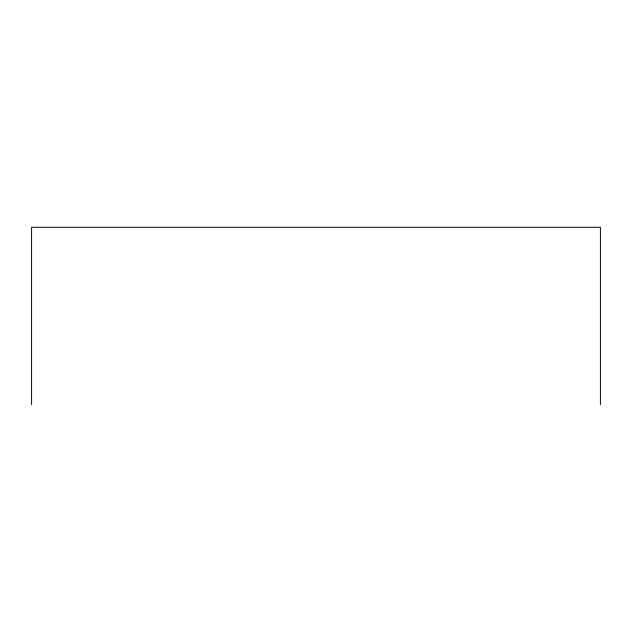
<?xml version="1.0" encoding="UTF-8"?>
<svg xmlns="http://www.w3.org/2000/svg" width="632" height="632" viewBox="0 0 632 632"><rect width="100%" height="100%" fill="white"/><g stroke="black" fill="none" stroke-linecap="round" stroke-linejoin="round"><path stroke-width="0.95" d="M600.4 404.717L600.4 227.283L31.6 227.283L31.6 404.717"/></g></svg>
